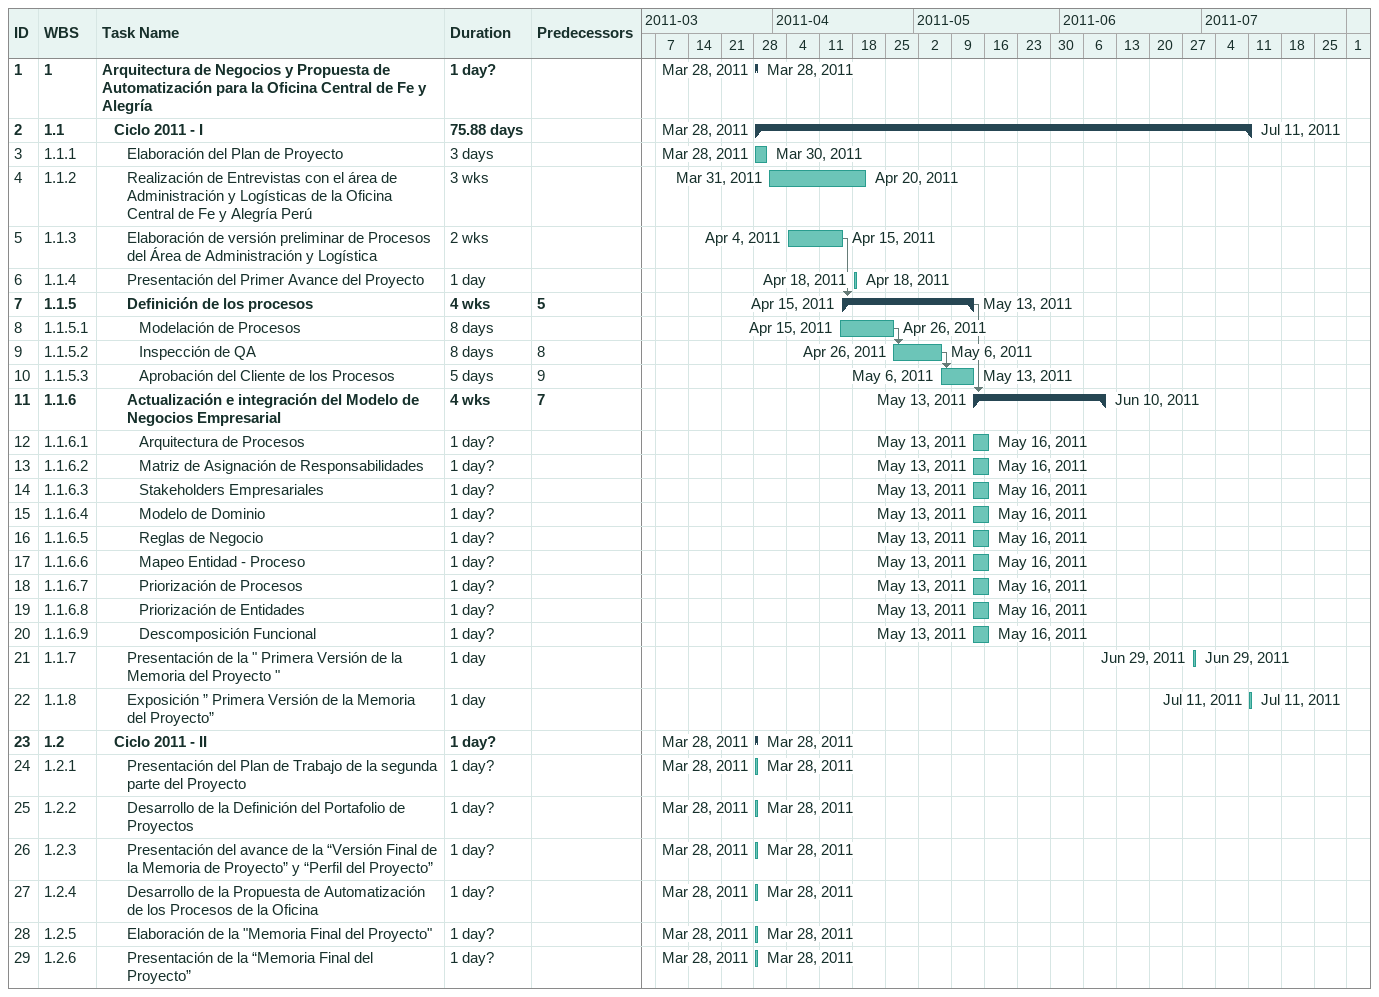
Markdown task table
| ID | WBS | Task | Duration | Start | Finish | Predecessors |
|---|---|---|---|---|---|---|
| 1 | 1 | **Arquitectura de Negocios y Propuesta de Automatización para la Oficina Central de Fe y Alegría** | 1d? | 2011-03-28 | 2011-03-28 |  |
| 2 | 1.1 | **Ciclo 2011 - I** | 75.88d | 2011-03-28 | 2011-07-11 |  |
| 3 | 1.1.1 | Elaboración del Plan de Proyecto | 3d | 2011-03-28 | 2011-03-30 |  |
| 4 | 1.1.2 | Realización de Entrevistas con el área de Administración y Logísticas de la Oficina Central de Fe y Alegría Perú | 3w | 2011-03-31 | 2011-04-20 |  |
| 5 | 1.1.3 | Elaboración de versión preliminar de Procesos del Área de Administración y Logística | 2w | 2011-04-04 | 2011-04-15 |  |
| 6 | 1.1.4 | Presentación del Primer Avance del Proyecto | 1d | 2011-04-18 | 2011-04-18 |  |
| 7 | 1.1.5 | **Definición de los procesos** | 4w | 2011-04-15 | 2011-05-13 | 5 |
| 8 | 1.1.5.1 | Modelación de Procesos | 8d | 2011-04-15 | 2011-04-26 |  |
| 9 | 1.1.5.2 | Inspección de QA | 8d | 2011-04-26 | 2011-05-06 | 8 |
| 10 | 1.1.5.3 | Aprobación del Cliente de los Procesos | 5d | 2011-05-06 | 2011-05-13 | 9 |
| 11 | 1.1.6 | **Actualización e integración del Modelo de Negocios Empresarial** | 4w | 2011-05-13 | 2011-06-10 | 7 |
| 12 | 1.1.6.1 | Arquitectura de Procesos | 1d? | 2011-05-13 | 2011-05-16 |  |
| 13 | 1.1.6.2 | Matriz de Asignación de Responsabilidades | 1d? | 2011-05-13 | 2011-05-16 |  |
| 14 | 1.1.6.3 | Stakeholders Empresariales | 1d? | 2011-05-13 | 2011-05-16 |  |
| 15 | 1.1.6.4 | Modelo de Dominio | 1d? | 2011-05-13 | 2011-05-16 |  |
| 16 | 1.1.6.5 | Reglas de Negocio | 1d? | 2011-05-13 | 2011-05-16 |  |
| 17 | 1.1.6.6 | Mapeo Entidad - Proceso | 1d? | 2011-05-13 | 2011-05-16 |  |
| 18 | 1.1.6.7 | Priorización de Procesos | 1d? | 2011-05-13 | 2011-05-16 |  |
| 19 | 1.1.6.8 | Priorización de Entidades | 1d? | 2011-05-13 | 2011-05-16 |  |
| 20 | 1.1.6.9 | Descomposición Funcional | 1d? | 2011-05-13 | 2011-05-16 |  |
| 21 | 1.1.7 | Presentación de la " Primera Versión de la Memoria del Proyecto " | 1d | 2011-06-29 | 2011-06-29 |  |
| 22 | 1.1.8 | Exposición ” Primera Versión de la Memoria del Proyecto” | 1d | 2011-07-11 | 2011-07-11 |  |
| 23 | 1.2 | **Ciclo 2011 - II** | 1d? | 2011-03-28 | 2011-03-28 |  |
| 24 | 1.2.1 | Presentación del Plan de Trabajo de la segunda parte del Proyecto | 1d? | 2011-03-28 | 2011-03-28 |  |
| 25 | 1.2.2 | Desarrollo de la Definición del Portafolio de Proyectos | 1d? | 2011-03-28 | 2011-03-28 |  |
| 26 | 1.2.3 | Presentación del avance de la “Versión Final de la Memoria de Proyecto” y “Perfil del Proyecto” | 1d? | 2011-03-28 | 2011-03-28 |  |
| 27 | 1.2.4 | Desarrollo de la Propuesta de Automatización de los Procesos de la Oficina | 1d? | 2011-03-28 | 2011-03-28 |  |
| 28 | 1.2.5 | Elaboración de la "Memoria Final del Proyecto" | 1d? | 2011-03-28 | 2011-03-28 |  |
| 29 | 1.2.6 | Presentación de la “Memoria Final del Proyecto” | 1d? | 2011-03-28 | 2011-03-28 |  |
